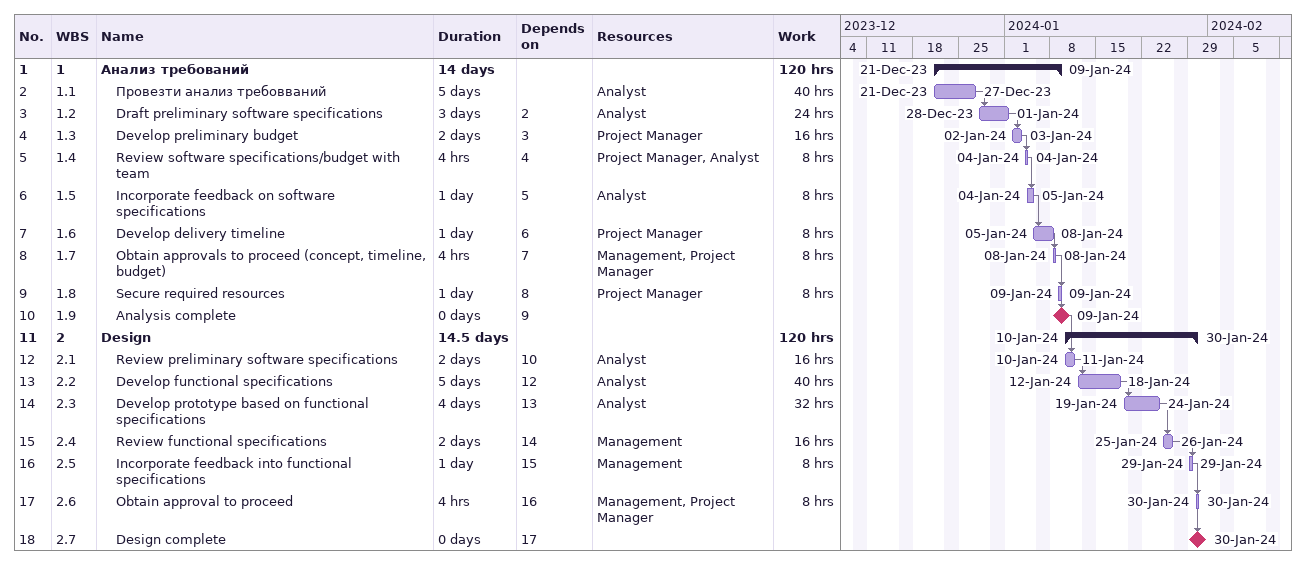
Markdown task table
| ID | WBS | Task | Duration | Start | Finish | Predecessors | Resources | Work (h) |
|---|---|---|---|---|---|---|---|---|
| 1 | 1 | **Анализ требований** | 14d | 2023-12-21 | 2024-01-09 |  |  | 120 |
| 2 | 1.1 | Провезти анализ требовваний | 5d | 2023-12-21 | 2023-12-27 |  | Analyst | 40 |
| 3 | 1.2 | Draft preliminary software specifications | 3d | 2023-12-28 | 2024-01-01 | 2 | Analyst | 24 |
| 4 | 1.3 | Develop preliminary budget | 2d | 2024-01-02 | 2024-01-03 | 3 | Project Manager | 16 |
| 5 | 1.4 | Review software specifications/budget with team | 4h | 2024-01-04 | 2024-01-04 | 4 | Project Manager, Analyst | 8 |
| 6 | 1.5 | Incorporate feedback on software specifications | 1d | 2024-01-04 | 2024-01-05 | 5 | Analyst | 8 |
| 7 | 1.6 | Develop delivery timeline | 1d | 2024-01-05 | 2024-01-08 | 6 | Project Manager | 8 |
| 8 | 1.7 | Obtain approvals to proceed (concept, timeline, budget) | 4h | 2024-01-08 | 2024-01-08 | 7 | Management, Project Manager | 8 |
| 9 | 1.8 | Secure required resources | 1d | 2024-01-09 | 2024-01-09 | 8 | Project Manager | 8 |
| 10 | 1.9 | Analysis complete | 0d | 2024-01-09 | 2024-01-09 | 9 |  |  |
| 11 | 2 | **Design** | 14.5d | 2024-01-10 | 2024-01-30 |  |  | 120 |
| 12 | 2.1 | Review preliminary software specifications | 2d | 2024-01-10 | 2024-01-11 | 10 | Analyst | 16 |
| 13 | 2.2 | Develop functional specifications | 5d | 2024-01-12 | 2024-01-18 | 12 | Analyst | 40 |
| 14 | 2.3 | Develop prototype based on functional specifications | 4d | 2024-01-19 | 2024-01-24 | 13 | Analyst | 32 |
| 15 | 2.4 | Review functional specifications | 2d | 2024-01-25 | 2024-01-26 | 14 | Management | 16 |
| 16 | 2.5 | Incorporate feedback into functional specifications | 1d | 2024-01-29 | 2024-01-29 | 15 | Management | 8 |
| 17 | 2.6 | Obtain approval to proceed | 4h | 2024-01-30 | 2024-01-30 | 16 | Management, Project Manager | 8 |
| 18 | 2.7 | Design complete | 0d | 2024-01-30 | 2024-01-30 | 17 |  |  |
